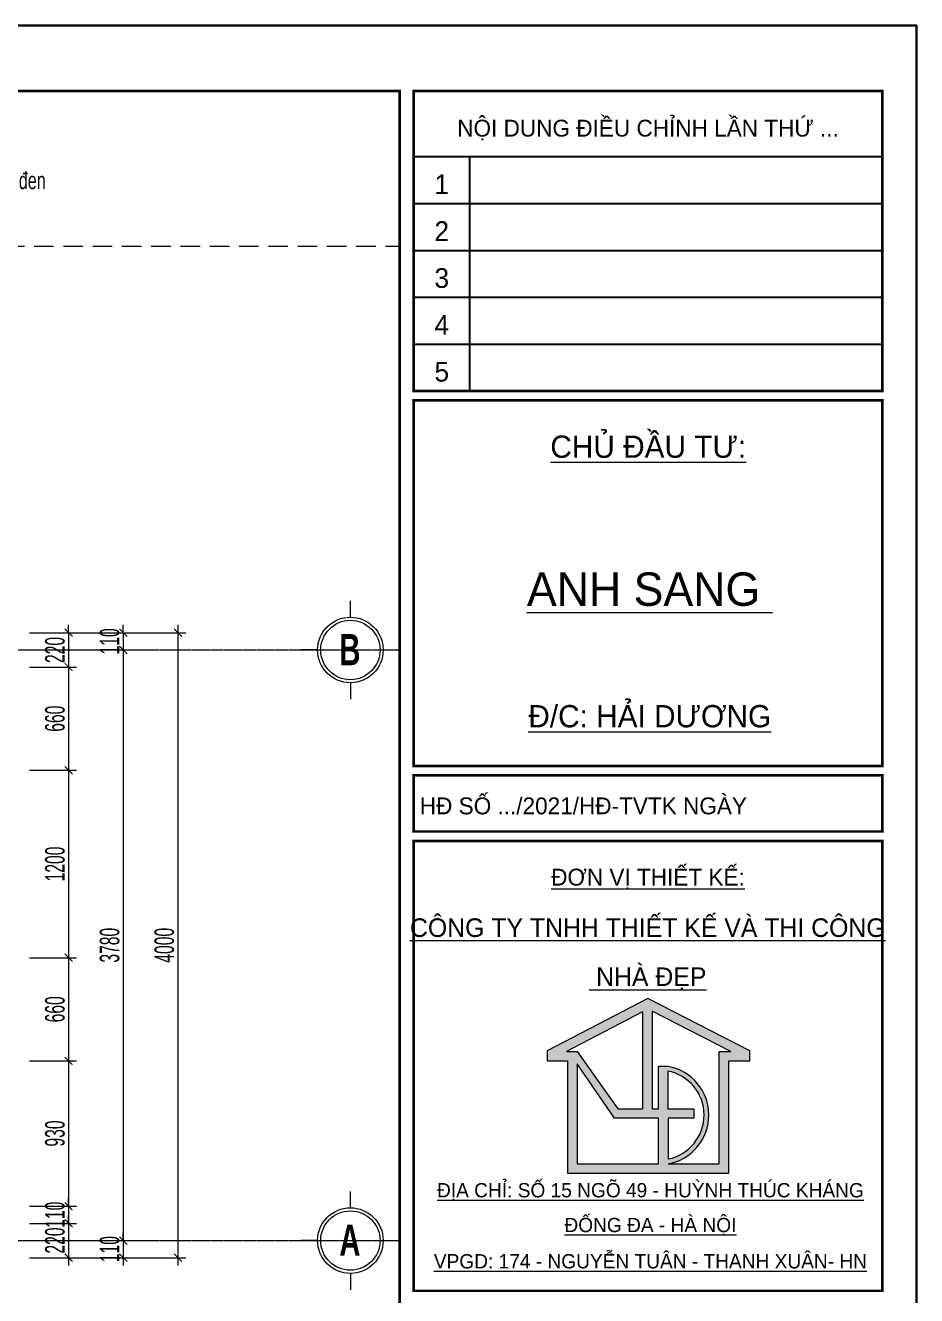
# Model space of a CAD drawing. Header units: millimetres. Extents: x 1336014 to 2939047, y -333549 to -60566.
# Drawn here: x 1492703 to 1498409, y -100044 to -91914 of the extents above; entities that cross this region are included whole.
import ezdxf
from ezdxf.enums import TextEntityAlignment as Align

# ---------------------------------------------------------------- set-up
doc = ezdxf.new("R2010")
doc.units = ezdxf.units.MM
doc.header["$MEASUREMENT"] = 0
doc.linetypes.add('$1$HIDDEN', pattern=[0.375, 0.25, -0.125])
doc.linetypes.add('CENTER2', pattern=[1.125, 0.75, -0.125, 0.125, -0.125])
for name, color, linetype, lineweight in [('05.Text', 253, 'Continuous', 18), ('08.Dim', 156, 'Continuous', 15), ('09.Hatch', 250, 'Continuous', 5), ('10.truc', 250, 'CENTER2', 20), ('11.Khung bo', 32, 'Continuous', 50), ('12.Khung', 36, 'Continuous', 25)]:
    doc.layers.add(name, color=color, linetype=linetype, lineweight=lineweight)
doc.layers.add('text', color=7, linetype='Continuous')
doc.layers.add('Tpl_Bound', color=1, linetype='Continuous', plot=False)
doc.styles.add('AVANT', font='')
doc.styles.add('AVANTHB', font='')
doc.styles.add('TT5_Text Dim', font='hoatbif.shx', dxfattribs={"width": 0.6})
doc.styles.add('VnAvantH', font='')
doc.styles.get('AVANT').set_extended_font_data('.VnAvant')
doc.styles.get('AVANTHB').set_extended_font_data('.VnAvantH', bold=True)
doc.styles.get('VnAvantH').set_extended_font_data('.VnAvantH')
doc.dimstyles.new('TT5_Dim 1-50', dxfattribs={"dimscale": 50, "dimtxt": 2.5, "dimasz": 1, "dimexe": 1, "dimexo": 0.5, "dimgap": 0.5, "dimtad": 1, "dimdec": 0, "dimzin": 0, "dimdsep": 46, "dimtxsty": 'TT5_Text Dim', "dimblk": 'ARCHTICK', "dimcen": 0, "dimdle": 1, "dimclrd": 256, "dimclre": 256, "dimclrt": 1, "dimadec": 0, "dimazin": 0, "dimtfac": 0.015, "dimtdec": 0, "dimtix": 1, "dimtmove": 2, "dimatfit": 3, "dimldrblk": 'DOT', "dimfxl": 1, "dimtolj": 1, "dimtzin": 0, "dimlwd": -1, "dimlwe": -1, "dimarcsym": 1})

# ---------------------------------------------------------------- blocks, each defined once
blk = doc.blocks.new('100')
at = {"layer": '09.Hatch'}
h = blk.add_hatch(color=3, dxfattribs=at)
h.paths.add_polyline_path([(1897639, -927180), (1897639, -927287), (1897855, -927287), (1897855, -928484), (1898824, -928484), (1899574, -928484), (1899574, -927287), (1899801, -927287), (1899801, -927179), (1898713, -926620)])
h.paths.add_polyline_path([(1898756, -926756), (1899596, -927187), (1899473, -927187), (1899473, -928384), (1898929, -928384, 0.834181), (1898929, -927344), (1898824, -927344), (1898824, -927797), (1898756, -927797)], flags=16)
h.paths.add_polyline_path([(1898656, -927796), (1898393, -927796), (1897956, -927186), (1897843, -927186), (1898656, -926763)], flags=16)
h.paths.add_polyline_path([(1898929, -928333), (1898929, -927898), (1899202, -927898), (1899202, -927797), (1898924, -927797), (1898924, -927395, -0.822042)], flags=16)
h.paths.add_polyline_path([(1898357, -927898), (1898824, -927898), (1898824, -928384), (1897956, -928384), (1897956, -927316)], flags=16)
at = {"layer": '05.Text'}
for p, q in [((1898713, -926620), (1897639, -927180)), ((1899801, -927179), (1898713, -926620)), ((1899801, -927179), (1898713, -926620)), ((1899801, -927179), (1898713, -926620)), ((1898656, -926763), (1897843, -927186)), ((1898656, -926763), (1897843, -927186)), ((1898656, -926763), (1897843, -927186)), ((1898656, -926763), (1898656, -927796)), ((1898656, -926763), (1898656, -927796)), ((1898656, -926763), (1898656, -927796)), ((1899596, -927187), (1898756, -926756)), ((1898756, -926756), (1898756, -927797)), ((1899596, -927187), (1898756, -926756)), ((1898756, -926756), (1898756, -927797)), ((1899596, -927187), (1898756, -926756)), ((1898756, -926756), (1898756, -927797)), ((1897639, -927180), (1897639, -927287)), ((1897843, -927186), (1897956, -927186)), ((1897956, -927186), (1897956, -927186)), ((1897956, -927186), (1898393, -927796)), ((1899473, -928384), (1899473, -927187)), ((1899473, -927187), (1899596, -927187)), ((1899473, -928384), (1899473, -927187)), ((1899473, -927187), (1899596, -927187)), ((1899473, -928384), (1899473, -927187)), ((1899473, -927187), (1899596, -927187)), ((1899801, -927287), (1899801, -927179)), ((1899801, -927287), (1899801, -927179)), ((1899801, -927287), (1899801, -927179)), ((1897639, -927287), (1897855, -927287)), ((1897855, -927287), (1897855, -928484)), ((1897956, -927316), (1897956, -928384)), ((1898357, -927898), (1897956, -927316)), ((1898824, -927797), (1898824, -927344)), ((1898824, -927797), (1898824, -927344)), ((1898824, -927344), (1898929, -927344)), ((1899574, -928484), (1899574, -927287)), ((1899574, -927287), (1899801, -927287)), ((1898924, -927395), (1898924, -927797)), ((1898393, -927796), (1898656, -927796)), ((1898756, -927797), (1898824, -927797)), ((1898924, -927797), (1899202, -927797)), ((1899202, -927797), (1899202, -927898)), ((1898824, -927898), (1898357, -927898)), ((1898824, -928384), (1898824, -927898)), ((1899202, -927898), (1898929, -927898)), ((1898929, -927898), (1898929, -928333)), ((1897956, -928384), (1898824, -928384)), ((1898929, -928384), (1899473, -928384)), ((1897855, -928484), (1898824, -928484)), ((1898824, -928484), (1899574, -928484))]:
    blk.add_line(p, q, dxfattribs=at)
for radius, start, end in [(528, 280.3316, 79.6684), (478, 281.4298, 79.1164), (478, 281.4298, 79.1164), (478, 281.4298, 79.1164)]:
    blk.add_arc((1898834, -927864), radius, start, end, dxfattribs=at)
at = {"layer": '11.Khung bo', "const_width": 26.7}
for points in [[(1860913, -945240), (1860913, -916940), (1896063, -916940), (1896063, -945240)], [(1860913, -945240), (1860913, -916940), (1896063, -916940), (1896063, -945240)], [(1860913, -945240), (1860913, -916940), (1896063, -916940), (1896063, -945240)], [(1896213, -920140), (1896213, -916940), (1901213, -916940), (1901213, -920140)], [(1896213, -920140), (1896213, -916940), (1901213, -916940), (1901213, -920140)], [(1896213, -920140), (1896213, -916940), (1901213, -916940), (1901213, -920140)], [(1896213, -924140), (1901213, -924140), (1901213, -920240), (1896213, -920240)], [(1896213, -924140), (1901213, -924140), (1901213, -920240), (1896213, -920240)], [(1896213, -924140), (1901213, -924140), (1901213, -920240), (1896213, -920240)], [(1896213, -924840), (1901213, -924840), (1901213, -924240), (1896213, -924240)], [(1896213, -924840), (1901213, -924840), (1901213, -924240), (1896213, -924240)], [(1896213, -924840), (1901213, -924840), (1901213, -924240), (1896213, -924240)], [(1896213, -929740), (1901213, -929740), (1901213, -924940), (1896213, -924940)], [(1896213, -929740), (1901213, -929740), (1901213, -924940), (1896213, -924940)], [(1896213, -929740), (1901213, -929740), (1901213, -924940), (1896213, -924940)]]:
    blk.add_lwpolyline(points, close=True, dxfattribs=at)
at = {"layer": '12.Khung'}
for p, q in [((1896213, -917640), (1901213, -917640)), ((1896213, -917640), (1901213, -917640)), ((1896213, -917640), (1901213, -917640)), ((1896813, -920140), (1896813, -917640)), ((1896813, -920140), (1896813, -917640)), ((1896813, -920140), (1896813, -917640)), ((1896213, -918140), (1901213, -918140)), ((1896213, -918140), (1901213, -918140)), ((1896213, -918140), (1901213, -918140)), ((1896213, -918640), (1901213, -918640)), ((1896213, -918640), (1901213, -918640)), ((1896213, -918640), (1901213, -918640)), ((1896213, -919140), (1901213, -919140)), ((1896213, -919140), (1901213, -919140)), ((1896213, -919140), (1901213, -919140)), ((1896213, -919640), (1901213, -919640)), ((1896213, -919640), (1901213, -919640)), ((1896213, -919640), (1901213, -919640))]:
    blk.add_line(p, q, dxfattribs=at)
blk.add_lwpolyline([(1901579, -945940), (1901579, -916240), (1859580, -916240), (1859580, -945940)], close=True, dxfattribs=at)
blk.add_lwpolyline([(1901579, -945940), (1901579, -916240), (1859580, -916240), (1859580, -945940)], close=True, dxfattribs=at)
blk.add_lwpolyline([(1901579, -945940), (1901579, -916240), (1859580, -916240), (1859580, -945940)], close=True, dxfattribs=at)
at = {"layer": '05.Text', "style": 'VnAvantH'}
for s, p in [('Néi dung ®iÒu chØnh lÇn thø ...', (1898713, -917329)), ('H§ sè .../2021/H§-TVTK ngµy ', (1898057, -924540))]:
    blk.add_text(s, height=180, dxfattribs=at).set_placement(p, align=Align.MIDDLE)
at = {"layer": '05.Text'}
for s, height, style, p in [('1', 210, 'AVANT', (1896513, -918040)), ('2', 210, 'AVANT', (1896513, -918540)), ('3', 210, 'AVANT', (1896513, -919040)), ('4', 210, 'AVANT', (1896513, -919540)), ('5', 210, 'AVANT', (1896513, -920040)), ('%%uChñ ®Çu t\xad:', 237.6, 'VnAvantH', (1898716, -920853)), ('%%Uanh sang ', 356.4, 'VnAvantH', (1898732, -922432)), ('%%U®/c: h¶i d\xad¬ng', 237.6, 'VnAvantH', (1898732, -923728)), ('%%U®¬n vÞ thiÕt kÕ:', 180, 'VnAvantH', (1898713, -925416)), ('%%Uc«ng ty tnhh thiÕt kÕ vµ thi c«ng', 198, 'VnAvantH', (1898711, -925964)), ('%%U nhµ ®Ñp', 198, 'VnAvantH', (1898711, -926487)), ('%%U®Þa chØ: sè 15 ngâ 49 - huúnh thóc kh¸ng', 152.46, 'VnAvantH', (1898739, -928742)), ('%%U®èng ®a - hµ néi', 152.46, 'VnAvantH', (1898739, -929113)), ('%%Uvpgd: 174 - nguyÔn tu©n - thanh xu©n- hn', 152.46, 'VnAvantH', (1898739, -929500))]:
    blk.add_text(s, height=height, dxfattribs=dict(at, style=style)).set_placement(p, align=Align.CENTER)
blk = doc.blocks.new('_ARCHTICK')
at = {"const_width": 0.15}
blk.add_lwpolyline([(-0.5, -0.5), (0.5, 0.5)], dxfattribs=at)
blk = doc.blocks.new('*D583')
at = {"layer": '08.Dim', "transparency": 16777216}
for p, q in [((1493330.3, -95801.9), (1493330.3, -95751.9)), ((1492729.7, -95801.9), (1493380.3, -95801.9)), ((1493330.3, -95801.9), (1493330.3, -95911.9)), ((1492729.7, -95911.9), (1493380.3, -95911.9)), ((1493330.3, -95911.9), (1493330.3, -95961.9))]:
    blk.add_line(p, q, dxfattribs=at)
at = {"layer": 'Defpoints', "color": 0, "transparency": 16777216}
for p in [(1492704.7, -95801.9), (1492704.7, -95911.9), (1493330.3, -95911.9)]:
    blk.add_point(p, dxfattribs=at)
at = {"layer": '08.Dim', "transparency": 16777216, "xscale": 50, "yscale": 50, "zscale": 50}
for p, rotation in [((1493330.3, -95801.9), 270), ((1493330.3, -95911.9), 90)]:
    blk.add_blockref('_ARCHTICK', p, dxfattribs=dict(at, rotation=rotation))
at = {"layer": '08.Dim', "color": 1, "transparency": 16777216, "insert": (1493242.8, -95856.9), "char_height": 125, "attachment_point": 5, "rotation": 90, "style": 'TT5_Text Dim'}
blk.add_mtext('\\A1;110', dxfattribs=at)
blk = doc.blocks.new('_DOT')
blk.add_line((-0.5, 0), (-1, 0))
at = {"const_width": 0.5}
blk.add_lwpolyline([(-0.25, 0, 1), (0.25, 0, 1)], format="xyb", close=True, dxfattribs=at)
blk = doc.blocks.new('*D584')
at = {"layer": '08.Dim', "transparency": 16777216}
for p, q in [((1492729.7, -95911.9), (1493380.3, -95911.9)), ((1493330.3, -95861.9), (1493330.3, -99741.9)), ((1492729.7, -99691.9), (1493380.3, -99691.9))]:
    blk.add_line(p, q, dxfattribs=at)
at = {"layer": 'Defpoints', "color": 0, "transparency": 16777216}
for p in [(1492704.7, -95911.9), (1492704.7, -99691.9), (1493330.3, -99691.9)]:
    blk.add_point(p, dxfattribs=at)
at = {"layer": '08.Dim', "transparency": 16777216, "xscale": 50, "yscale": 50, "zscale": 50}
for p, rotation in [((1493330.3, -95911.9), 90), ((1493330.3, -99691.9), 270)]:
    blk.add_blockref('_ARCHTICK', p, dxfattribs=dict(at, rotation=rotation))
at = {"layer": '08.Dim', "color": 1, "transparency": 16777216, "insert": (1493242.8, -97801.9), "char_height": 125, "attachment_point": 5, "rotation": 90, "style": 'TT5_Text Dim'}
blk.add_mtext('\\A1;3780', dxfattribs=at)
blk = doc.blocks.new('*D585')
at = {"layer": '08.Dim', "transparency": 16777216}
for p, q in [((1493330.3, -99691.9), (1493330.3, -99641.9)), ((1492729.7, -99691.9), (1493380.3, -99691.9)), ((1493330.3, -99691.9), (1493330.3, -99801.9)), ((1492729.7, -99801.9), (1493380.3, -99801.9)), ((1493330.3, -99801.9), (1493330.3, -99851.9))]:
    blk.add_line(p, q, dxfattribs=at)
at = {"layer": 'Defpoints', "color": 0, "transparency": 16777216}
for p in [(1492704.7, -99691.9), (1492704.7, -99801.9), (1493330.3, -99801.9)]:
    blk.add_point(p, dxfattribs=at)
at = {"layer": '08.Dim', "transparency": 16777216, "xscale": 50, "yscale": 50, "zscale": 50}
for p, rotation in [((1493330.3, -99691.9), 270), ((1493330.3, -99801.9), 90)]:
    blk.add_blockref('_ARCHTICK', p, dxfattribs=dict(at, rotation=rotation))
at = {"layer": '08.Dim', "color": 1, "transparency": 16777216, "insert": (1493242.8, -99746.9), "char_height": 125, "attachment_point": 5, "rotation": 90, "style": 'TT5_Text Dim'}
blk.add_mtext('\\A1;110', dxfattribs=at)
blk = doc.blocks.new('*D586')
at = {"layer": '08.Dim', "transparency": 16777216}
for p, q in [((1493680.3, -95751.9), (1493680.3, -99851.9)), ((1492729.7, -95801.9), (1493730.3, -95801.9)), ((1492729.7, -99801.9), (1493730.3, -99801.9))]:
    blk.add_line(p, q, dxfattribs=at)
at = {"layer": 'Defpoints', "color": 0, "transparency": 16777216}
for p in [(1492704.7, -95801.9), (1492704.7, -99801.9), (1493680.3, -99801.9)]:
    blk.add_point(p, dxfattribs=at)
at = {"layer": '08.Dim', "transparency": 16777216, "xscale": 50, "yscale": 50, "zscale": 50}
for p, rotation in [((1493680.3, -95801.9), 90), ((1493680.3, -99801.9), 270)]:
    blk.add_blockref('_ARCHTICK', p, dxfattribs=dict(at, rotation=rotation))
at = {"layer": '08.Dim', "color": 1, "transparency": 16777216, "insert": (1493592.8, -97801.9), "char_height": 125, "attachment_point": 5, "rotation": 90, "style": 'TT5_Text Dim'}
blk.add_mtext('\\A1;4000', dxfattribs=at)
blk = doc.blocks.new('DANHTRUC')
for p, q in [((980383, -947347), (980383, -947137)), ((979963, -947767), (979753, -947767)), ((980803, -947767), (981013, -947767)), ((980383, -948187), (980383, -948397))]:
    blk.add_line(p, q)
for radius in [420, 380]:
    blk.add_circle((980383, -947767), radius)
blk = doc.blocks.new('*D647')
at = {"layer": '08.Dim', "transparency": 16777216}
for p, q in [((1492980.3, -95801.9), (1492980.3, -95751.9)), ((1492729.7, -95801.9), (1493030.3, -95801.9)), ((1492980.3, -95801.9), (1492980.3, -96021.9)), ((1492729.7, -96021.9), (1493030.3, -96021.9)), ((1492980.3, -96021.9), (1492980.3, -96071.9))]:
    blk.add_line(p, q, dxfattribs=at)
at = {"layer": 'Defpoints', "color": 0, "transparency": 16777216}
for p in [(1492704.7, -95801.9), (1492704.7, -96021.9), (1492980.3, -96021.9)]:
    blk.add_point(p, dxfattribs=at)
at = {"layer": '08.Dim', "transparency": 16777216, "xscale": 50, "yscale": 50, "zscale": 50}
for p, rotation in [((1492980.3, -95801.9), 270), ((1492980.3, -96021.9), 90)]:
    blk.add_blockref('_ARCHTICK', p, dxfattribs=dict(at, rotation=rotation))
at = {"layer": '08.Dim', "color": 1, "transparency": 16777216, "insert": (1492892.8, -95911.9), "char_height": 125, "attachment_point": 5, "rotation": 90, "style": 'TT5_Text Dim'}
blk.add_mtext('\\A1;220', dxfattribs=at)
blk = doc.blocks.new('*D648')
at = {"layer": '08.Dim', "transparency": 16777216}
for p, q in [((1492980.3, -95971.9), (1492980.3, -96731.9)), ((1492729.7, -96021.9), (1493030.3, -96021.9)), ((1492729.7, -96681.9), (1493030.3, -96681.9))]:
    blk.add_line(p, q, dxfattribs=at)
at = {"layer": 'Defpoints', "color": 0, "transparency": 16777216}
for p in [(1492704.7, -96021.9), (1492704.7, -96681.9), (1492980.3, -96681.9)]:
    blk.add_point(p, dxfattribs=at)
at = {"layer": '08.Dim', "transparency": 16777216, "xscale": 50, "yscale": 50, "zscale": 50}
for p, rotation in [((1492980.3, -96021.9), 90), ((1492980.3, -96681.9), 270)]:
    blk.add_blockref('_ARCHTICK', p, dxfattribs=dict(at, rotation=rotation))
at = {"layer": '08.Dim', "color": 1, "transparency": 16777216, "insert": (1492892.8, -96351.9), "char_height": 125, "attachment_point": 5, "rotation": 90, "style": 'TT5_Text Dim'}
blk.add_mtext('\\A1;660', dxfattribs=at)
blk = doc.blocks.new('*D649')
at = {"layer": '08.Dim', "transparency": 16777216}
for p, q in [((1492980.3, -96631.9), (1492980.3, -97931.9)), ((1492729.7, -96681.9), (1493030.3, -96681.9)), ((1492729.7, -97881.9), (1493030.3, -97881.9))]:
    blk.add_line(p, q, dxfattribs=at)
at = {"layer": 'Defpoints', "color": 0, "transparency": 16777216}
for p in [(1492704.7, -96681.9), (1492704.7, -97881.9), (1492980.3, -97881.9)]:
    blk.add_point(p, dxfattribs=at)
at = {"layer": '08.Dim', "transparency": 16777216, "xscale": 50, "yscale": 50, "zscale": 50}
for p, rotation in [((1492980.3, -96681.9), 90), ((1492980.3, -97881.9), 270)]:
    blk.add_blockref('_ARCHTICK', p, dxfattribs=dict(at, rotation=rotation))
at = {"layer": '08.Dim', "color": 1, "transparency": 16777216, "insert": (1492892.8, -97281.9), "char_height": 125, "attachment_point": 5, "rotation": 90, "style": 'TT5_Text Dim'}
blk.add_mtext('\\A1;1200', dxfattribs=at)
blk = doc.blocks.new('*D650')
at = {"layer": '08.Dim', "transparency": 16777216}
for p, q in [((1492729.7, -97881.9), (1493030.3, -97881.9)), ((1492980.3, -97831.9), (1492980.3, -98591.9)), ((1492729.7, -98541.9), (1493030.3, -98541.9))]:
    blk.add_line(p, q, dxfattribs=at)
at = {"layer": 'Defpoints', "color": 0, "transparency": 16777216}
for p in [(1492704.7, -97881.9), (1492704.7, -98541.9), (1492980.3, -98541.9)]:
    blk.add_point(p, dxfattribs=at)
at = {"layer": '08.Dim', "transparency": 16777216, "xscale": 50, "yscale": 50, "zscale": 50}
for p, rotation in [((1492980.3, -97881.9), 90), ((1492980.3, -98541.9), 270)]:
    blk.add_blockref('_ARCHTICK', p, dxfattribs=dict(at, rotation=rotation))
at = {"layer": '08.Dim', "color": 1, "transparency": 16777216, "insert": (1492892.8, -98211.9), "char_height": 125, "attachment_point": 5, "rotation": 90, "style": 'TT5_Text Dim'}
blk.add_mtext('\\A1;660', dxfattribs=at)
blk = doc.blocks.new('*D651')
at = {"layer": '08.Dim', "transparency": 16777216}
for p, q in [((1492980.3, -98491.9), (1492980.3, -99521.9)), ((1492729.7, -98541.9), (1493030.3, -98541.9)), ((1492729.7, -99471.9), (1493030.3, -99471.9))]:
    blk.add_line(p, q, dxfattribs=at)
at = {"layer": 'Defpoints', "color": 0, "transparency": 16777216}
for p in [(1492704.7, -98541.9), (1492704.7, -99471.9), (1492980.3, -99471.9)]:
    blk.add_point(p, dxfattribs=at)
at = {"layer": '08.Dim', "transparency": 16777216, "xscale": 50, "yscale": 50, "zscale": 50}
for p, rotation in [((1492980.3, -98541.9), 90), ((1492980.3, -99471.9), 270)]:
    blk.add_blockref('_ARCHTICK', p, dxfattribs=dict(at, rotation=rotation))
at = {"layer": '08.Dim', "color": 1, "transparency": 16777216, "insert": (1492892.8, -99006.9), "char_height": 125, "attachment_point": 5, "rotation": 90, "style": 'TT5_Text Dim'}
blk.add_mtext('\\A1;930', dxfattribs=at)
blk = doc.blocks.new('*D652')
at = {"layer": '08.Dim', "transparency": 16777216}
for p, q in [((1492980.3, -99471.9), (1492980.3, -99421.9)), ((1492729.7, -99471.9), (1493030.3, -99471.9)), ((1492980.3, -99471.9), (1492980.3, -99581.9)), ((1492729.7, -99581.9), (1493030.3, -99581.9)), ((1492980.3, -99581.9), (1492980.3, -99631.9))]:
    blk.add_line(p, q, dxfattribs=at)
at = {"layer": 'Defpoints', "color": 0, "transparency": 16777216}
for p in [(1492704.7, -99471.9), (1492704.7, -99581.9), (1492980.3, -99581.9)]:
    blk.add_point(p, dxfattribs=at)
at = {"layer": '08.Dim', "transparency": 16777216, "xscale": 50, "yscale": 50, "zscale": 50}
for p, rotation in [((1492980.3, -99471.9), 270), ((1492980.3, -99581.9), 90)]:
    blk.add_blockref('_ARCHTICK', p, dxfattribs=dict(at, rotation=rotation))
at = {"layer": '08.Dim', "color": 1, "transparency": 16777216, "insert": (1492892.8, -99526.9), "char_height": 125, "attachment_point": 5, "rotation": 90, "style": 'TT5_Text Dim'}
blk.add_mtext('\\A1;110', dxfattribs=at)
blk = doc.blocks.new('*D653')
at = {"layer": '08.Dim', "transparency": 16777216}
for p, q in [((1492729.7, -99581.9), (1493030.3, -99581.9)), ((1492980.3, -99581.9), (1492980.3, -99531.9)), ((1492980.3, -99581.9), (1492980.3, -99801.9)), ((1492729.7, -99801.9), (1493030.3, -99801.9)), ((1492980.3, -99801.9), (1492980.3, -99851.9))]:
    blk.add_line(p, q, dxfattribs=at)
at = {"layer": 'Defpoints', "color": 0, "transparency": 16777216}
for p in [(1492704.7, -99581.9), (1492704.7, -99801.9), (1492980.3, -99801.9)]:
    blk.add_point(p, dxfattribs=at)
at = {"layer": '08.Dim', "transparency": 16777216, "xscale": 50, "yscale": 50, "zscale": 50}
for p, rotation in [((1492980.3, -99581.9), 270), ((1492980.3, -99801.9), 90)]:
    blk.add_blockref('_ARCHTICK', p, dxfattribs=dict(at, rotation=rotation))
at = {"layer": '08.Dim', "color": 1, "transparency": 16777216, "insert": (1492892.8, -99691.9), "char_height": 125, "attachment_point": 5, "rotation": 90, "style": 'TT5_Text Dim'}
blk.add_mtext('\\A1;220', dxfattribs=at)

msp = doc.modelspace()

# ---------------------------------------------------------------- linework, layer by layer
at = {"layer": '05.Text', "color": 6, "linetype": '$1$HIDDEN', "ltscale": 500}
msp.add_line((1474009.1, -93327.9), (1495099, -93327.9), dxfattribs=at)
at = {"layer": '10.truc'}
for p, q in [((1474309.1, -95911.9), (1495099, -95911.9)), ((1474309.1, -99691.9), (1495099, -99691.9))]:
    msp.add_line(p, q, dxfattribs=at)
at = {"layer": 'Tpl_Bound', "color": 1}
msp.add_lwpolyline([(1473209.2, -109734.2), (1473209.2, -91914.4), (1498408.9, -91914.4), (1498408.9, -109734.2)], close=True, dxfattribs=at)

# ---------------------------------------------------------------- block references
at = {"layer": '05.Text'}
for name, p, xscale, yscale, zscale in [('100', (357461.4, 457829.7), 0.6, 0.6, 0.6), ('DANHTRUC', (1004592.3, 377971.4), 0.5, 0.5, 0.5), ('DANHTRUC', (1004592.3, 374191.4), 0.5, 0.5, 0.5)]:
    msp.add_blockref(name, p, dxfattribs=dict(at, xscale=xscale, yscale=yscale, zscale=zscale))

# ---------------------------------------------------------------- texts
at = {"layer": '05.Text', "style": 'AVANTHB', "width": 0.7}
for s, p in [('B', (1494713.1, -96009.6)), ('A', (1494713.1, -99789.6))]:
    msp.add_text(s, height=200, dxfattribs=at).set_placement(p)
at = {"layer": 'text', "style": 'TT5_Text Dim', "width": 0.7}
msp.add_text('®¸ granite ®en', height=110.34, dxfattribs=at).set_placement((1492173.2, -92962.2))

# ---------------------------------------------------------------- dimensions: what is measured, and where the dimension line sits
at = {"layer": '08.Dim'}
for base, p1, p2, picture, middle in [((1493330.3, -95911.9), (1492704.7, -95801.9), (1492704.7, -95911.9), '*D583', (1493242.8, -95856.9)), ((1493680.3, -99801.9), (1492704.7, -95801.9), (1492704.7, -99801.9), '*D586', (1493592.8, -97801.9)), ((1492980.3, -96021.9), (1492704.7, -95801.9), (1492704.7, -96021.9), '*D647', (1492892.8, -95911.9)), ((1493330.3, -99691.9), (1492704.7, -95911.9), (1492704.7, -99691.9), '*D584', (1493242.8, -97801.9)), ((1492980.3, -96681.9), (1492704.7, -96021.9), (1492704.7, -96681.9), '*D648', (1492892.8, -96351.9)), ((1492980.3, -97881.9), (1492704.7, -96681.9), (1492704.7, -97881.9), '*D649', (1492892.8, -97281.9)), ((1492980.3, -98541.9), (1492704.7, -97881.9), (1492704.7, -98541.9), '*D650', (1492892.8, -98211.9)), ((1492980.3, -99471.9), (1492704.7, -98541.9), (1492704.7, -99471.9), '*D651', (1492892.8, -99006.9)), ((1492980.3, -99581.9), (1492704.7, -99471.9), (1492704.7, -99581.9), '*D652', (1492892.8, -99526.9)), ((1492980.3, -99801.9), (1492704.7, -99581.9), (1492704.7, -99801.9), '*D653', (1492892.8, -99691.9)), ((1493330.3, -99801.9), (1492704.7, -99691.9), (1492704.7, -99801.9), '*D585', (1493242.8, -99746.9))]:
    dim = msp.add_linear_dim(base=base, p1=p1, p2=p2, angle=90, dimstyle='TT5_Dim 1-50', dxfattribs=at)
    dim.commit()
    dim.dimension.update_dxf_attribs({"geometry": picture, "text_midpoint": middle})

doc.saveas('drawing.dxf')
